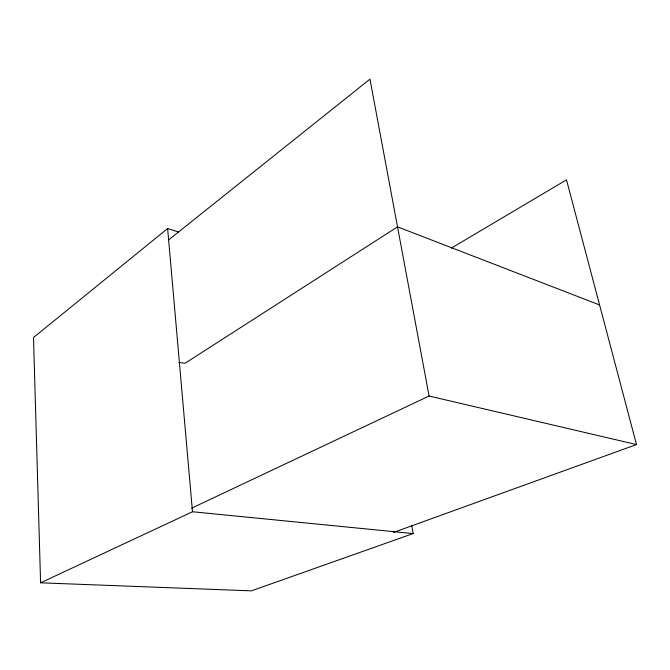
<?xml version="1.0" encoding="UTF-8"?>
<svg xmlns="http://www.w3.org/2000/svg" width="670" height="670" viewBox="0 0 670 670"><rect width="100%" height="100%" fill="white"/><g stroke="black" fill="none" stroke-linecap="round" stroke-linejoin="round"><path stroke-width="1" d="M178.597 232.004L167.626 228.537L33.5 337.529L40.594 582.808L251.376 590.856L413.13 533.571L411.723 525.313M168.765 239.776L369.966 79.144L429.085 396.029L636.5 444.562L566.493 179.836L451.262 248.168M191.637 508.17L429.085 396.029M40.594 582.808L192.499 511.746L413.13 533.571M393.416 532.474L636.5 444.562M178.873 362.428L185.054 363.257L397.519 226.854L599.575 304.942M167.626 228.537L192.499 511.746"/></g></svg>
